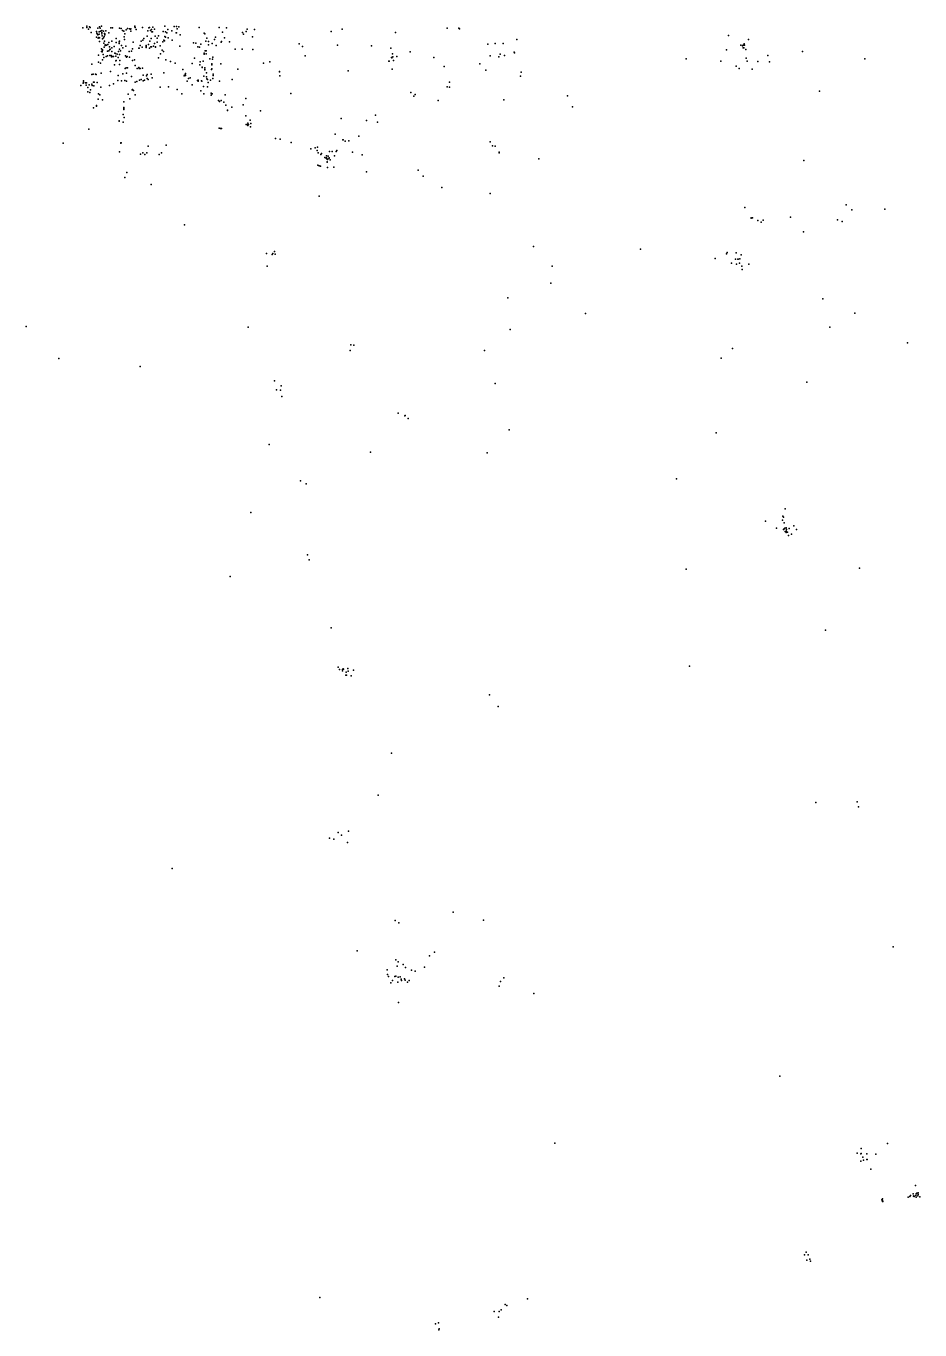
# Model space of a CAD drawing. Header units: metres. Extents: x -539835 to 285658, y -214352 to 691648.
# Drawn here: x -52224 to 101292, y -211914 to 12006 of the extents above; entities that cross this region are included whole.
import ezdxf

# ---------------------------------------------------------------- set-up
doc = ezdxf.new("R2010")
doc.units = ezdxf.units.M
doc.layers.add('PROPERTIES', color=7, linetype='CONTINUOUS')

msp = doc.modelspace()

# ---------------------------------------------------------------- linework, layer by layer
at = {"layer": 'PROPERTIES'}
for p in [(-42469.827, 11716.97), (-41786.729, 11995.27), (-41766.638, 11772.63), (-41485.363, 11494.33), (-41354.771, 11850.554), (-41244.27, 11739.234), (-39918.257, 11639.046), (-39626.936, 11872.818), (-39486.298, 11650.178), (-39295.433, 12006.402), (-39225.114, 11238.294), (-38552.062, 11216.03), (-37688.145, 11728.102), (-37366.687, 11683.574), (-36191.358, 11672.442), (-35900.037, 11594.518), (-35689.081, 11227.162), (-35005.983, 11349.614), (-34815.118, 11616.782), (-34443.432, 11549.99), (-34312.84, 11494.33), (-34212.385, 11561.122), (-33559.424, 11984.138), (-33529.287, 11861.686), (-33489.105, 11772.63), (-33318.331, 11394.142), (-32233.411, 11783.762), (-31128.401, 11716.97), (-31027.946, 11772.63), (-31007.854, 11783.762), (-30867.217, 11227.162), (-30676.351, 11427.538), (-30475.44, 11794.894), (-30475.44, 11794.894), (-30143.937, 11460.934), (-28365.875, 11984.138), (-27903.78, 11394.142), (-26798.769, 11928.478), (-26386.902, 11950.742), (-26266.355, 11527.726), (-25985.08, 11895.082), (-22469.137, 11772.63), (-19043.605, 11761.498), (-17797.957, 11705.838), (-14271.969, 11483.198), (-12976.093, 11427.538), (2052.05, 11494.33), (20083.811, 11672.442), (22113.012, 11672.442), (22163.24, 11583.386), (22203.422, 11527.726), (-41043.359, 10904.334), (-40129.214, 11060.182), (-40109.122, 10113.962), (-40099.077, 10770.75), (-40018.713, 10659.43), (-39908.211, 10525.846), (-39847.938, 9913.586), (-39717.346, 10036.038), (-39667.118, 10603.77), (-39647.027, 11004.522), (-39616.891, 10002.642), (-39586.754, 9379.25), (-39586.754, 9368.118), (-39436.071, 11138.106), (-39215.069, 10670.562), (-39194.977, 10904.334), (-39144.75, 10358.866), (-39114.613, 9813.398), (-38953.884, 11149.238), (-38903.657, 9980.378), (-38873.52, 9078.686), (-38833.338, 10236.414), (-38773.064, 10703.958), (-38763.019, 9412.646), (-38722.837, 10492.45), (-38692.7, 10659.43), (-38692.7, 10481.318), (-38019.648, 10848.674), (-37999.557, 9212.27), (-37497.28, 9412.646), (-36763.954, 9212.27), (-36733.818, 9880.19), (-36241.586, 9290.194), (-36241.586, 9011.894), (-36161.221, 9390.382), (-35458.033, 11104.71), (-35397.76, 10158.49), (-35297.304, 9724.342), (-35267.168, 10670.562), (-34242.521, 11149.238), (-33840.699, 9256.798), (-32444.368, 9423.778), (-32163.093, 9579.626), (-31992.318, 9857.926), (-31992.318, 9857.926), (-31409.676, 10247.546), (-31299.175, 11182.634), (-30967.672, 9390.382), (-30716.533, 9846.794), (-30606.032, 11037.918), (-30515.622, 11004.522), (-30174.074, 9011.894), (-30033.436, 10292.074), (-29732.07, 9913.586), (-29691.887, 9234.534), (-29460.84, 10347.734), (-28737.56, 9290.194), (-28707.424, 11060.182), (-28536.649, 9613.022), (-28436.194, 9479.438), (-28416.103, 10191.886), (-28305.602, 11004.522), (-28295.556, 10080.566), (-28064.508, 10859.806), (-27833.461, 9980.378), (-27180.5, 11171.502), (-27120.227, 9579.626), (-26437.129, 10859.806), (-26406.993, 10848.674), (-25764.077, 10525.846), (-23493.783, 9156.61), (-23081.916, 9089.818), (-21665.493, 10804.146), (-21504.764, 10648.298), (-21333.99, 9390.382), (-21173.261, 9902.454), (-20902.031, 9356.986), (-20881.94, 9345.854), (-20239.025, 9011.894), (-19867.34, 9702.078), (-19686.52, 10113.962), (-18702.056, 9245.666), (-18671.919, 9334.722), (-18481.054, 10937.73), (-18159.596, 9980.378), (-17275.588, 9290.194), (-15075.613, 10915.466), (-14894.793, 10592.638), (-14422.652, 11060.182), (-13357.824, 10136.226), (-5311.338, 8967.366), (173.532, 11060.182), (183.577, 11082.446), (11213.591, 10915.466), (28321.162, 9011.894), (29697.402, 9011.894), (32048.061, 9724.342), (68433.042, 10414.526), (71105.158, 8978.498), (71838.484, 9713.21), (-39777.619, 6985.87), (-39275.342, 7631.526), (-39245.205, 8099.07), (-39164.841, 7575.866), (-39124.659, 7809.638), (-39084.476, 7954.354), (-39004.112, 7097.19), (-38803.201, 8388.502), (-38662.563, 8655.67), (-38642.472, 8766.99), (-38451.607, 6807.758), (-38411.425, 8755.858), (-38260.741, 7698.318), (-38250.696, 6896.814), (-38200.468, 8867.178), (-37999.557, 7742.846), (-37868.965, 8444.162), (-37848.874, 7987.75), (-37838.828, 6974.738), (-37798.646, 8054.542), (-37637.917, 6930.21), (-37507.325, 8277.182), (-37507.325, 7653.79), (-37416.915, 6763.23), (-37286.323, 6763.23), (-37205.959, 6807.758), (-37075.366, 8522.086), (-36984.957, 7375.49), (-36874.455, 7297.566), (-36814.182, 6863.418), (-36593.18, 7175.114), (-36362.132, 7653.79), (-36171.267, 8043.41), (-36161.221, 7097.19), (-35980.402, 7753.978), (-35839.764, 8677.934), (-35628.807, 8288.314), (-35126.53, 6907.946), (-35086.348, 8533.218), (-34845.254, 6785.494), (-34523.797, 7664.922), (-34121.975, 7698.318), (-33971.292, 8121.334), (-32856.236, 8232.654), (-32806.008, 8188.126), (-32605.097, 8677.934), (-32313.776, 8399.634), (-31620.633, 8477.558), (-31610.587, 8677.934), (-31570.405, 8355.106), (-31208.765, 8856.046), (-31007.854, 8188.126), (-30776.807, 8421.898), (-30706.488, 8444.162), (-30354.894, 8544.35), (-29973.163, 8421.898), (-29973.163, 8410.766), (-29169.519, 8588.878), (-29139.382, 7219.642), (-28868.152, 7843.034), (-28617.014, 7642.658), (-25804.26, 8566.614), (-22710.23, 8444.162), (-22449.046, 8399.634), (-22238.09, 8911.706), (-22238.09, 8911.706), (-21625.311, 7353.226), (-21615.265, 7186.246), (-21474.628, 7742.846), (-21313.899, 7765.11), (-21273.717, 7241.906), (-20902.031, 8811.518), (-19565.973, 8644.538), (-16331.306, 8054.542), (-15105.749, 8021.146), (-13287.505, 7965.486), (-4738.742, 8499.822), (-4286.692, 6896.814), (-4276.647, 6907.946), (1278.542, 8733.594), (7084.87, 8622.274), (10440.084, 8221.522), (10721.359, 7230.774), (11424.548, 6796.626), (13745.07, 7586.998), (27095.605, 8878.31), (27477.336, 6874.55), (29175.034, 7208.51), (29948.541, 6930.21), (31575.92, 7542.47), (31666.33, 7420.018), (68051.311, 7909.826), (70512.471, 8722.462), (70833.929, 8600.01), (70914.293, 8711.33), (70934.384, 8266.05), (71044.885, 8277.182), (71105.158, 8700.198), (71135.295, 8711.33), (71406.525, 7987.75), (75153.515, 6930.21), (81150.708, 7631.526), (-40902.721, 5471.918), (-39797.71, 5805.878), (-39415.98, 5627.766), (-39074.431, 6184.366), (-38853.429, 6585.118), (-37547.507, 6696.438), (-37015.093, 5327.202), (-36794.091, 6050.782), (-36743.863, 6117.574), (-36432.451, 6585.118), (-36392.269, 6596.25), (-36171.267, 5427.39), (-36121.039, 6117.574), (-35196.849, 4703.81), (-35036.12, 4826.262), (-34975.847, 6685.306), (-34805.072, 4837.394), (-34453.478, 6663.042), (-33971.292, 6095.31), (-33629.743, 6228.894), (-33469.014, 5215.882), (-33157.602, 4748.338), (-32876.327, 4904.186), (-32795.962, 4737.206), (-32655.325, 4737.206), (-32253.503, 4792.866), (-29480.931, 6551.722), (-28195.101, 6184.366), (-27411.548, 5906.066), (-26607.904, 5638.898), (-25312.028, 4536.83), (-23684.649, 5605.502), (-23272.781, 6473.798), (-22368.682, 5360.598), (-22308.408, 5839.274), (-21986.951, 4926.45), (-21986.951, 4893.054), (-21806.131, 5972.858), (-21806.131, 5972.858), (-21514.81, 4547.962), (-21514.81, 4481.17), (-21494.719, 4815.13), (-20650.893, 6362.478), (-20379.663, 4559.094), (-20339.481, 5371.73), (-20339.481, 4670.414), (-20309.344, 5516.446), (-20178.752, 6306.818), (-20138.57, 6685.306), (-18782.42, 5505.314), (-15829.029, 4592.49), (-11459.215, 5661.162), (-10384.341, 5883.802), (10098.535, 5972.858), (10108.581, 5983.99), (10550.585, 6618.514), (10550.585, 6618.514), (10590.767, 6573.986), (10661.086, 4592.49), (10781.632, 6696.438), (10851.951, 6073.046), (17833.608, 6585.118), (19591.579, 5060.034), (25679.183, 5505.314), (28954.032, 6707.57), (61170.11, 6384.742), (67127.121, 5995.122), (69728.918, 5149.09), (70231.196, 4703.81), (71476.844, 6473.798), (71637.573, 5972.858), (72461.308, 4592.49), (73445.771, 5928.33), (75454.881, 5883.802), (91829.127, 6373.61), (-42379.417, 2577.598), (-42359.326, 2399.486), (-41997.686, 2277.034), (-41997.686, 2277.034), (-41857.048, 2243.638), (-40912.766, 3713.062), (-40711.855, 3768.722), (-40661.628, 2388.354), (-40520.99, 2388.354), (-40289.942, 3757.59), (-40169.396, 3701.93), (-40018.713, 2343.826), (-39325.57, 3902.306), (-37728.327, 4225.134), (-36452.542, 2666.654), (-36382.224, 3490.422), (-35849.809, 2610.994), (-35588.625, 3802.118), (-35287.259, 2666.654), (-34985.892, 3946.834), (-34975.847, 2555.334), (-34132.02, 3356.838), (-34121.975, 3367.97), (-34121.975, 3334.574), (-33489.105, 2388.354), (-33177.693, 2499.674), (-32745.735, 2744.578), (-32444.368, 2855.898), (-32122.91, 3579.478), (-32112.865, 2610.994), (-31881.817, 2711.182), (-31560.36, 3445.894), (-31419.722, 2989.482), (-31409.676, 3701.93), (-31238.902, 2811.37), (-30726.579, 3768.722), (-30565.85, 3123.066), (-28576.831, 3969.098), (-25070.935, 3445.894), (-25000.616, 3590.61), (-24870.024, 3868.91), (-24839.887, 3557.214), (-24839.887, 3546.082), (-24528.475, 2566.466), (-24327.564, 2989.482), (-24046.288, 3134.198), (-22800.64, 2677.786), (-22690.139, 2688.918), (-22660.003, 2555.334), (-22087.406, 2588.73), (-22047.224, 2544.202), (-21675.539, 3401.366), (-21263.671, 3290.046), (-21233.535, 3980.23), (-21173.261, 2967.218), (-21062.76, 2811.37), (-20942.214, 2343.826), (-20530.346, 2700.05), (-20128.524, 3011.746), (-20118.479, 3746.458), (-20078.296, 3501.554), (-18983.331, 2566.466), (-16803.447, 2855.898), (-8726.825, 4147.21), (-8716.78, 4180.606), (-8706.734, 4158.342), (-8636.415, 3434.762), (3096.787, 4303.058), (20475.588, 2366.09), (26754.056, 4414.378), (32690.976, 3401.366), (32791.432, 4102.682), (-42821.421, 1798.358), (-42419.599, 2199.11), (-41897.23, 1876.282), (-41636.046, 685.158), (-41626, 1475.53), (-41364.816, 1920.81), (-41284.452, 596.102), (-41183.996, 1063.646), (-40932.858, 2043.262), (-40862.539, 1809.49), (-40611.4, 1742.698), (-39797.71, 351.198), (-39556.617, 184.218), (-39405.934, 1508.926), (-37868.965, 1798.358), (-37195.913, 2110.054), (-34704.617, 295.538), (-34021.519, 1052.514), (-33971.292, 1108.174), (-33800.517, 952.326), (-33489.105, 184.218), (-29189.61, 1531.19), (-27753.096, 1575.718), (-26256.309, 1097.042), (-25462.711, 384.594), (-23694.694, 1943.074), (-22207.953, 896.666), (-21725.766, 1609.114), (-21695.63, 351.198), (-21062.76, 1575.718), (-20439.936, 117.426), (-20429.891, 473.65), (-20279.207, 384.594), (-18039.05, 184.218), (-6747.852, 429.122), (13835.479, 596.102), (14588.896, 262.142), (20103.903, 1586.85), (20485.633, 1508.926), (40747.507, 28.37), (84053.872, 841.006), (-40631.491, -2008.786), (-40149.305, -1630.298), (-40109.122, -1752.75), (-39817.802, -572.758), (-39084.476, -684.078), (-35427.896, -1964.258), (-35407.805, -984.642), (-35407.805, -2142.37), (-34413.296, -472.57), (-19194.288, -784.266), (-18983.331, -951.246), (-18692.01, -773.134), (-18270.097, -1051.434), (-17898.412, -1596.902), (-16883.812, -1941.994), (-14945.02, -1530.11), (-14452.789, -416.91), (14387.985, -27.29), (18526.751, -784.266), (29848.086, -661.814), (41601.379, -1864.07), (-36251.631, -4290.846), (-36251.631, -4313.11), (-35558.488, -3177.646), (-35417.851, -2298.218), (-35387.714, -3700.85), (-17637.228, -2454.066), (-17617.137, -2498.594), (-14452.789, -3400.286), (-13709.418, -4157.262), (-11961.492, -2576.518), (1881.275, -3845.566), (6241.044, -4190.658), (7808.15, -3311.23), (-41435.135, -5671.214), (-35548.443, -4513.486), (-19073.741, -5526.498), (-18852.739, -5593.29), (-18681.965, -5593.29), (-14422.652, -4880.842), (-14191.604, -4925.37), (-14151.422, -4647.07), (-14131.331, -5070.086), (-14050.967, -4869.71), (-13669.236, -5303.858), (-13608.962, -4736.126), (866.675, -6572.906), (8129.607, -4513.486), (-45835.086, -8075.726), (-35930.174, -8031.198), (-35930.174, -8086.858), (-35900.037, -8064.594), (-31279.084, -8643.458), (-28164.964, -8420.818), (-9399.877, -7318.75), (-8586.187, -7407.806), (-6717.715, -7986.67), (-2599.04, -8877.23), (-2157.036, -8810.438), (2192.687, -7530.258), (2242.915, -7541.39), (2564.373, -7730.634), (3217.333, -7708.37), (4935.122, -6873.47), (27507.473, -7875.35), (27889.204, -8576.666), (28321.162, -8643.458), (-36161.221, -9600.81), (-32554.869, -10001.562), (-32143.002, -9745.526), (-31821.544, -10068.354), (-31490.041, -9767.79), (-29340.293, -10057.222), (-28938.471, -9756.658), (-3302.228, -9099.87), (-2247.446, -9389.302), (-2036.489, -9745.526), (-1604.53, -10034.958), (-1494.029, -9879.11), (-931.479, -10569.294), (-680.34, -10691.746), (-630.112, -10268.73), (-630.112, -10647.218), (-559.793, -10814.198), (-439.247, -10880.99), (-378.973, -10847.594), (-338.791, -10357.786), (-188.108, -10647.218), (-188.108, -10658.35), (-87.652, -9545.15), (12.803, -10992.31), (364.397, -9534.018), (726.037, -10302.126), (1047.495, -9522.886), (1168.041, -9355.906), (3830.112, -9656.47), (5497.673, -10090.618), (29004.26, -9745.526), (29044.442, -9656.47), (35845.279, -10769.67), (81381.756, -11103.63), (-34905.528, -13118.522), (-2116.853, -11871.738), (-1895.851, -11994.19), (-1664.804, -12027.586), (-499.52, -11348.534), (-489.474, -11326.27), (-429.201, -12294.754), (635.627, -12205.698), (6241.044, -13051.73), (15141.401, -12762.298), (-35257.122, -13975.686), (-30736.625, -15222.47), (15985.227, -13775.31), (-1895.851, -17226.23), (19179.712, -15690.014), (27487.382, -16769.818), (71235.751, -19152.066), (88614.552, -18673.39), (89619.107, -19563.95), (95244.614, -19452.63), (-25000.616, -22124.31), (72290.533, -20977.714), (72300.579, -20944.318), (72541.672, -20899.79), (73455.817, -21411.862), (74008.322, -21679.03), (74349.871, -21345.07), (79071.279, -20788.47), (87127.81, -21244.882), (87911.363, -21567.71), (81321.482, -23315.434), (-9560.606, -26732.958), (34941.179, -25864.662), (53324.535, -26298.81), (68191.949, -26855.41), (-10936.846, -27022.39), (-9932.291, -27245.03), (-9831.836, -27022.39), (-9460.15, -27167.106), (66112.52, -27912.95), (68051.311, -27100.314), (68925.274, -28692.19), (69628.463, -28024.27), (69728.918, -26911.07), (69789.191, -28859.17), (70030.285, -28024.27), (70070.467, -28035.402), (70070.467, -28035.402), (70281.423, -28692.19), (70381.879, -27946.346), (70562.699, -27278.426), (71918.848, -28892.566), (-10836.391, -29248.79), (38145.71, -29226.526), (70733.473, -29248.79), (70773.655, -29794.258), (37874.48, -32143.11), (30521.138, -34658.942), (84596.332, -34814.79), (43861.628, -37352.886), (90121.384, -37286.094), (-52224.055, -39601.55), (-14101.194, -39679.474), (30902.868, -40113.622), (85801.798, -39712.87), (99162.379, -42384.55), (3438.336, -43698.126), (3538.791, -42763.038), (4041.069, -42785.302), (26533.054, -43720.39), (69126.185, -43386.43), (-46588.502, -45111.89), (-32625.188, -46469.994), (67177.348, -45022.834), (-9560.606, -48941.298), (81843.851, -49119.41), (-9209.012, -50488.646), (-8525.914, -50510.91), (-8435.504, -49765.066), (28321.162, -49386.578), (-8325.003, -51590.714), (11675.686, -54485.034), (12800.788, -54908.05), (12871.107, -54885.786), (13373.384, -55397.858), (13373.384, -55408.99), (30742.14, -57345.958), (66273.249, -57846.898), (-10494.842, -59828.394), (6944.232, -61197.63), (26954.967, -61264.422), (-5110.427, -66095.71), (-4136.009, -66596.65), (59482.457, -65761.75), (-13649.145, -71550.39), (78167.18, -70882.47), (74751.693, -72997.55), (77684.993, -72841.702), (77775.403, -72184.914), (77865.813, -72329.63), (77966.269, -73331.51), (79643.876, -73843.582), (76660.347, -74222.07), (77865.813, -74444.71), (77996.405, -74311.126), (78066.724, -74222.07), (78167.18, -74789.802), (78317.863, -74155.278), (78317.863, -74734.142), (78348, -74979.046), (78368.091, -74478.106), (78368.091, -74889.99), (78569.002, -74889.99), (78719.685, -75479.986), (78850.277, -74255.466), (79211.917, -75235.082), (80075.834, -74444.71), (-3904.961, -78786.19), (-3894.916, -78819.586), (-3603.595, -79676.75), (-17144.996, -82504.278), (61150.019, -81235.23), (90894.891, -81090.514), (153.441, -91354.218), (153.441, -91354.218), (85048.381, -91754.97), (1378.998, -98066.814), (1620.091, -98489.83), (2102.277, -98500.962), (2222.824, -98378.51), (2303.188, -98423.038), (3016.422, -98333.982), (61692.478, -97933.23), (2122.369, -98712.47), (2142.46, -98712.47), (2694.965, -99491.71), (2755.238, -98979.638), (2765.284, -98979.638), (2795.42, -99458.314), (3086.741, -98756.998), (3629.201, -99603.03), (4031.023, -98601.15), (27386.926, -102842.442), (28873.667, -104868.466), (10560.63, -112850.11), (8250.154, -120085.91), (83390.866, -121310.43), (90523.206, -121199.11), (90724.117, -122089.67), (-87.652, -127488.69), (635.627, -127622.274), (1399.089, -126486.81), (1971.685, -126954.354), (3167.106, -126286.434), (615.536, -127655.67), (2956.149, -128201.138), (-27110.181, -132665.07), (21128.549, -140168.038), (11153.318, -141581.802), (11786.187, -142004.818), (26332.143, -141570.67), (4633.756, -146802.71), (17040.01, -147682.138), (17893.882, -147025.35), (96721.31, -146123.658), (11253.773, -148361.19), (11484.821, -149452.126), (11665.641, -148695.15), (12559.695, -149184.958), (12921.334, -149697.03), (16226.32, -149619.106), (9767.032, -150086.65), (9827.305, -150899.286), (10048.307, -151199.85), (10048.307, -151244.378), (10691.222, -151912.298), (11082.999, -151222.114), (11283.91, -151177.586), (11645.55, -152212.862), (11675.686, -151311.17), (12017.235, -151266.642), (12188.009, -151700.79), (12248.283, -151890.034), (12268.374, -151923.43), (12790.742, -151600.602), (12861.061, -151845.506), (13272.929, -152168.334), (13574.295, -151878.902), (13976.117, -150142.31), (14588.896, -150309.29), (29275.489, -152101.542), (29827.995, -151433.622), (10450.129, -152290.786), (29014.305, -152869.65), (34991.407, -154127.566), (11766.096, -155708.31), (77222.898, -168331.998), (38587.714, -179864.75), (91226.394, -180766.442), (95696.664, -179909.278), (90503.115, -181545.682), (91115.893, -182959.446), (91146.03, -181645.87), (91196.258, -181623.606), (91507.67, -182269.262), (91618.171, -182770.202), (92160.631, -182625.486), (92180.722, -181668.134), (92230.949, -182647.75), (93707.645, -181746.058), (92843.728, -184295.286), (92883.91, -184328.682), (100518.528, -187111.682), (94732.291, -189571.854), (94842.792, -189660.91), (94852.838, -189427.138), (94882.975, -189839.022), (94903.066, -189839.022), (99292.971, -189093.178), (99564.201, -189026.386), (99674.702, -188814.878), (100106.66, -188569.974), (100207.116, -188926.198), (100247.298, -188870.538), (100297.526, -188981.858), (100608.938, -188814.878), (100629.029, -189104.31), (100639.075, -188558.842), (100639.075, -188558.842), (100759.621, -188436.39), (100930.395, -188870.538), (100990.669, -188391.862), (100990.669, -188647.898), (100990.669, -188659.03), (101000.714, -188647.898), (101292.035, -189059.782), (81452.075, -199022.922), (81733.35, -198555.378), (82115.081, -199034.054), (81873.988, -199924.614), (82366.22, -199779.898), (82476.721, -200091.594), (-1795.396, -206358.91), (30038.951, -207550.034), (30350.363, -207694.75), (33876.351, -206548.154), (28150.388, -208752.29), (28923.895, -209731.906), (29024.351, -208730.026), (29365.899, -208473.99), (18104.838, -210856.238), (18597.07, -210700.39), (18657.343, -211913.778), (18697.526, -211702.27)]:
    msp.add_point(p, dxfattribs=at)

doc.saveas('drawing.dxf')
